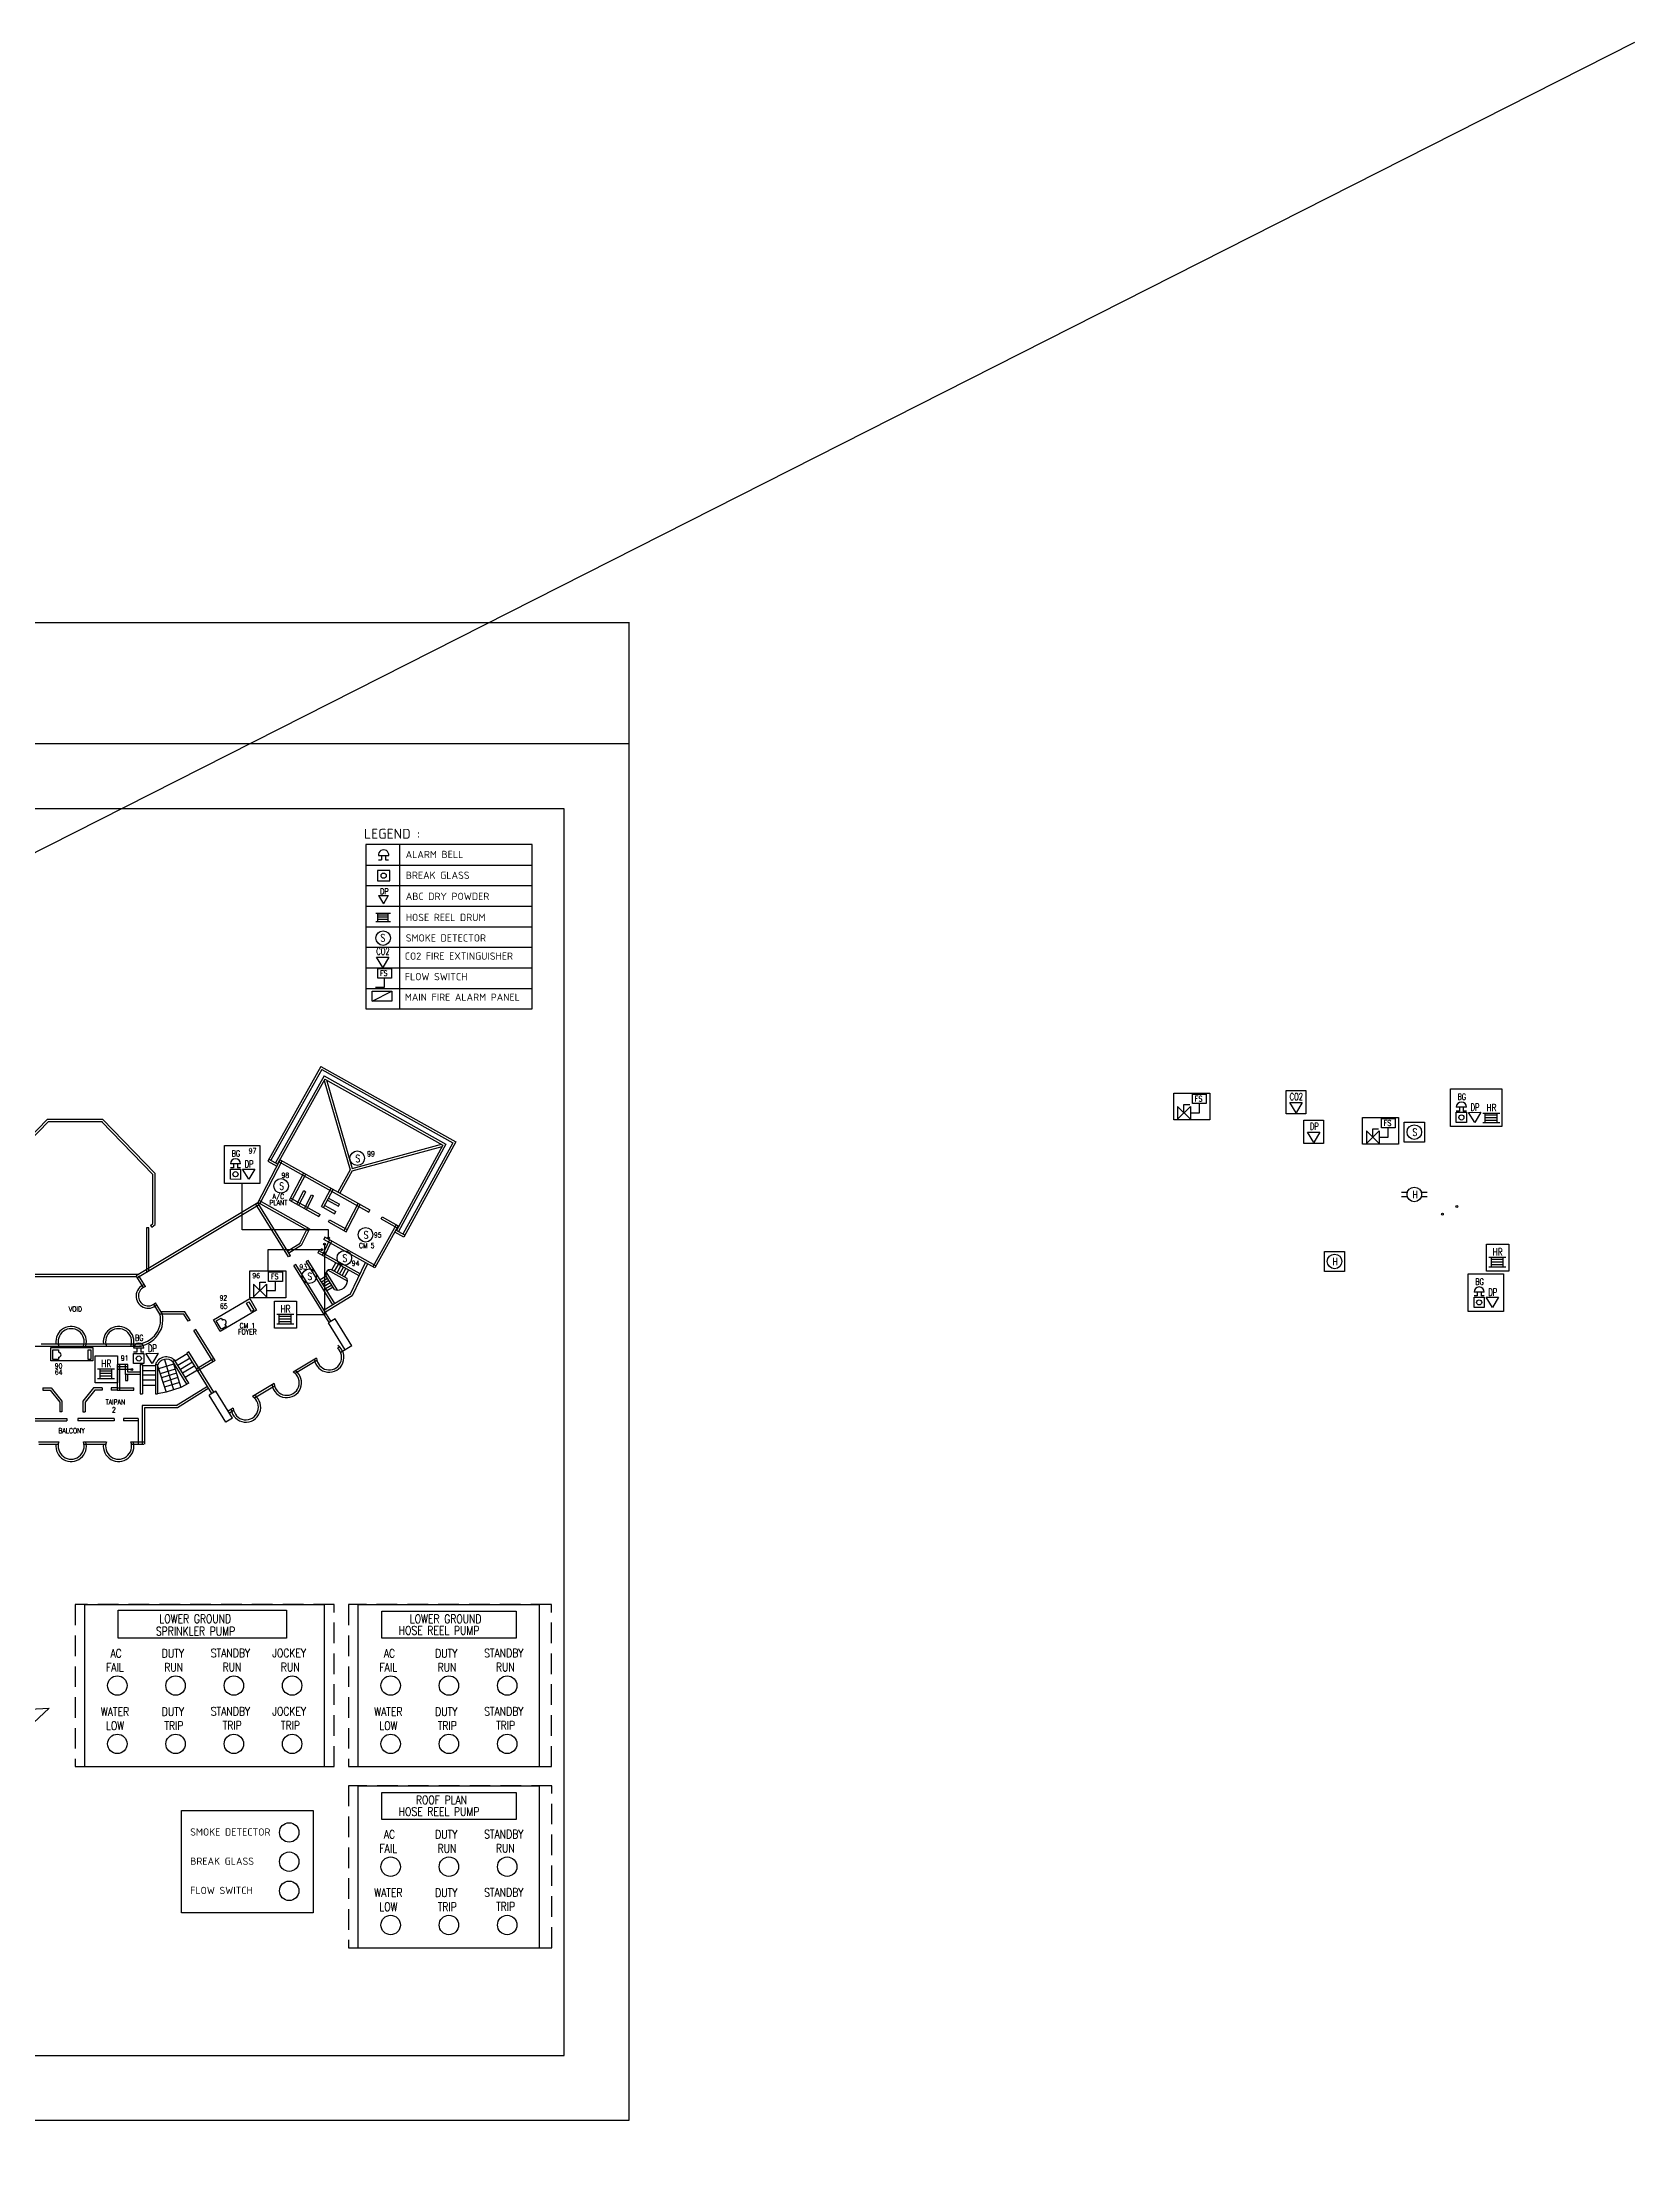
# Model space of a CAD drawing. Extents: x -2888 to 8486, y -2377 to 1555.
# Drawn here: x 7319 to 7811, y 361 to 1011 of the extents above; entities that cross this region are included whole.
import ezdxf
from ezdxf.enums import TextEntityAlignment as Align

# ---------------------------------------------------------------- set-up
doc = ezdxf.new("R2010")
doc.units = 0
doc.linetypes.add('HIDDEN', pattern=[9.525, 6.35, -3.175])
doc.layers.get('0').update_dxf_attribs({"linetype": 'CONTINUOUS'})
doc.layers.get('DEFPOINTS').update_dxf_attribs({"linetype": 'CONTINUOUS'})
for name, color, linetype in [('EXIST_ROAD', 6, 'CONTINUOUS'), ('FAPOINT', 1, 'CONTINUOUS'), ('FF_GRID_LINE', 8, 'CONTINUOUS'), ('FIRE', 160, 'CONTINUOUS'), ('MIMIC_SIZE', 7, 'CONTINUOUS'), ('MIMIC_TYPE', 7, 'CONTINUOUS'), ('NAMA_TEMPAT', 6, 'CONTINUOUS'), ('TEXT', 8, 'CONTINUOUS'), ('Z-VIEWPORTS', 7, 'CONTINUOUS')]:
    doc.layers.add(name, color=color, linetype=linetype)
doc.styles.add('BADAI', font='romans.shx', dxfattribs={"width": 0.65})
doc.styles.add('ISOC', font='isocpeur.ttf')
doc.styles.add('PLOT02__REVB$0$NARROW', font='SIMPLEX', dxfattribs={"width": 0.75})
doc.styles.add('ROMANS', font='ROMANS.SHX', dxfattribs={"width": 0.8})
doc.styles.get("Standard").update_dxf_attribs({"font": 'arial.ttf'})
doc.styles.add('TEXT', font='romans.shx', dxfattribs={"width": 0.8})
doc.dimstyles.get("Standard").update_dxf_attribs({"dimtxt": 0.18, "dimasz": 0.18, "dimexe": 0.18, "dimexo": 0.0625, "dimgap": 0.09, "dimtad": 0, "dimtih": 1, "dimtoh": 1, "dimzin": 0, "dimcen": 0.09, "dimazin": 3, "dimtfac": 1, "dimtofl": 0, "dimtmove": 0, "dimatfit": 3})

# ---------------------------------------------------------------- blocks, each defined once
blk = doc.blocks.new('D-433-1_MIMIC_SIZE_900_X_1')
at = {"layer": 'MIMIC_SIZE'}
for points in [[(3.62, 53.07), (868.62, 53.07), (868.62, 478.07), (3.62, 478.07)], [(23.62, 73.07), (848.62, 73.07), (848.62, 458.07), (23.62, 458.07)]]:
    blk.add_lwpolyline(points, close=True, dxfattribs=at)
at = {"layer": 'MIMIC_TYPE'}
blk.add_text('BACKLIT', height=20, dxfattribs=at).set_placement((43.91, 525.11))
blk = doc.blocks.new('*D40')
at = {"layer": 'DEFPOINTS', "color": 0}
for p in [(7500.35, 831.82), (6635.35, 794.38), (7500.35, 794.38)]:
    blk.add_point(p, dxfattribs=at)
at = {"layer": 'MIMIC_SIZE', "color": 0}
for p, q in [((6635.35, 794.44), (6635.35, 832)), ((6635.53, 831.82), (7010.73, 831.82)), ((7500.17, 831.82), (7124.98, 831.82)), ((7500.35, 794.44), (7500.35, 832))]:
    blk.add_line(p, q, dxfattribs=at)
for points in [[(6635.53, 831.85), (6635.53, 831.79), (6635.35, 831.82)], [(7500.17, 831.85), (7500.17, 831.79), (7500.35, 831.82)]]:
    blk.add_solid(points, dxfattribs=at)
blk.add_text('865.0000', height=20, dxfattribs=at).set_placement((7009.69, 821.99))
blk = doc.blocks.new('*U49')
at = {"color": 1}
blk.add_circle((0, 0), 3, dxfattribs=at)
blk = doc.blocks.new('*U51')
at = {"layer": 'MIMIC_SIZE', "color": 0, "linetype": 'BYBLOCK'}
for p in [(0, 18), (18, 18), (36, 18), (54, 18), (0, 0), (18, 0), (36, 0), (54, 0)]:
    blk.add_blockref('*U49', p, dxfattribs=at)
blk = doc.blocks.new('*X158')
at = {"style": 'ROMANS', "width": 0.8}
for s, p in [('DUTY', (7356.01, 512.26)), ('RUN', (7356.76, 507.92))]:
    blk.add_text(s, height=2.608, dxfattribs=at).set_placement(p)
blk = doc.blocks.new('*X159')
at = {"style": 'ROMANS', "width": 0.8}
for s, p in [('STANDBY', (7371.15, 512.35)), ('RUN', (7374.78, 508))]:
    blk.add_text(s, height=2.608, dxfattribs=at).set_placement(p)
blk = doc.blocks.new('*X160')
at = {"style": 'ROMANS', "width": 0.8}
for s, p in [('JOCKEY', (7390.15, 512.35)), ('RUN', (7392.78, 508))]:
    blk.add_text(s, height=2.608, dxfattribs=at).set_placement(p)
blk = doc.blocks.new('*X161')
at = {"style": 'ROMANS', "width": 0.8}
for s, p in [('AC', (7340.15, 512.26)), ('FAIL', (7338.81, 507.92))]:
    blk.add_text(s, height=2.608, dxfattribs=at).set_placement(p)
blk = doc.blocks.new('*X162')
at = {"style": 'ROMANS', "width": 0.8}
for s, p in [('WATER', (7337.17, 494.26)), ('LOW', (7338.76, 489.92))]:
    blk.add_text(s, height=2.608, dxfattribs=at).set_placement(p)
blk = doc.blocks.new('*X163')
at = {"style": 'ROMANS', "width": 0.8}
for s, p in [('DUTY', (7356.01, 494.26)), ('TRIP', (7356.81, 489.92))]:
    blk.add_text(s, height=2.608, dxfattribs=at).set_placement(p)
blk = doc.blocks.new('*X164')
at = {"style": 'ROMANS', "width": 0.8}
for s, p in [('STANDBY', (7371.15, 494.35)), ('TRIP', (7374.83, 490))]:
    blk.add_text(s, height=2.608, dxfattribs=at).set_placement(p)
blk = doc.blocks.new('*X165')
at = {"style": 'ROMANS', "width": 0.8}
for s, p in [('JOCKEY', (7390.15, 494.35)), ('TRIP', (7392.83, 490))]:
    blk.add_text(s, height=2.608, dxfattribs=at).set_placement(p)
blk = doc.blocks.new('*X166')
at = {"style": 'ROMANS', "width": 0.8}
for s, p in [('DUTY', (7440.45, 456.34)), ('RUN', (7441.2, 451.99))]:
    blk.add_text(s, height=2.608, dxfattribs=at).set_placement(p)
blk = doc.blocks.new('*X167')
at = {"style": 'ROMANS', "width": 0.8}
for s, p in [('STANDBY', (7455.59, 456.43)), ('RUN', (7459.22, 452.08))]:
    blk.add_text(s, height=2.608, dxfattribs=at).set_placement(p)
blk = doc.blocks.new('*X168')
at = {"style": 'ROMANS', "width": 0.8}
for s, p in [('AC', (7424.59, 456.34)), ('FAIL', (7423.25, 451.99))]:
    blk.add_text(s, height=2.608, dxfattribs=at).set_placement(p)
blk = doc.blocks.new('*X169')
at = {"style": 'ROMANS', "width": 0.8}
for s, p in [('WATER', (7421.61, 438.34)), ('LOW', (7423.2, 433.99))]:
    blk.add_text(s, height=2.608, dxfattribs=at).set_placement(p)
blk = doc.blocks.new('*X170')
at = {"style": 'ROMANS', "width": 0.8}
for s, p in [('DUTY', (7440.45, 438.34)), ('TRIP', (7441.25, 433.99))]:
    blk.add_text(s, height=2.608, dxfattribs=at).set_placement(p)
blk = doc.blocks.new('*X171')
at = {"style": 'ROMANS', "width": 0.8}
for s, p in [('STANDBY', (7455.59, 438.43)), ('TRIP', (7459.27, 434.08))]:
    blk.add_text(s, height=2.608, dxfattribs=at).set_placement(p)
blk = doc.blocks.new('*U52')
at = {"color": 1}
blk.add_circle((0, 0), 3, dxfattribs=at)
blk = doc.blocks.new('*U53')
at = {"layer": 'MIMIC_SIZE', "color": 0, "linetype": 'BYBLOCK'}
for p in [(0, 18), (18, 18), (36, 18), (0, 0), (18, 0), (36, 0)]:
    blk.add_blockref('*U52', p, dxfattribs=at)
blk = doc.blocks.new('*X172')
at = {"style": 'ROMANS', "width": 0.8}
for s, p in [('DUTY', (7440.45, 512.26)), ('RUN', (7441.2, 507.92))]:
    blk.add_text(s, height=2.608, dxfattribs=at).set_placement(p)
blk = doc.blocks.new('*X173')
at = {"style": 'ROMANS', "width": 0.8}
for s, p in [('STANDBY', (7455.59, 512.35)), ('RUN', (7459.22, 508))]:
    blk.add_text(s, height=2.608, dxfattribs=at).set_placement(p)
blk = doc.blocks.new('*X174')
at = {"style": 'ROMANS', "width": 0.8}
for s, p in [('AC', (7424.59, 512.26)), ('FAIL', (7423.25, 507.92))]:
    blk.add_text(s, height=2.608, dxfattribs=at).set_placement(p)
blk = doc.blocks.new('*X175')
at = {"style": 'ROMANS', "width": 0.8}
for s, p in [('WATER', (7421.61, 494.26)), ('LOW', (7423.2, 489.92))]:
    blk.add_text(s, height=2.608, dxfattribs=at).set_placement(p)
blk = doc.blocks.new('*X176')
at = {"style": 'ROMANS', "width": 0.8}
for s, p in [('DUTY', (7440.45, 494.26)), ('TRIP', (7441.25, 489.92))]:
    blk.add_text(s, height=2.608, dxfattribs=at).set_placement(p)
blk = doc.blocks.new('*X177')
at = {"style": 'ROMANS', "width": 0.8}
for s, p in [('STANDBY', (7455.59, 494.35)), ('TRIP', (7459.27, 490))]:
    blk.add_text(s, height=2.608, dxfattribs=at).set_placement(p)
blk = doc.blocks.new('*U54')
at = {"color": 1}
blk.add_circle((0, 0), 3, dxfattribs=at)
blk = doc.blocks.new('*U56')
at = {"layer": 'MIMIC_SIZE', "color": 0, "linetype": 'BYBLOCK'}
for p in [(0, 18), (18, 18), (36, 18), (0, 0), (18, 0), (36, 0)]:
    blk.add_blockref('*U54', p, dxfattribs=at)

msp = doc.modelspace()

# ---------------------------------------------------------------- linework, layer by layer
at = {"color": 7, "linetype": 'BYBLOCK'}
for p, q in [((7470.468, 763.319, 0.497), (7419.034, 763.319, 0.497)), ((7419.034, 763.319, 0.497), (7419.039, 712.557, -0.526)), ((7470.468, 712.557, 0.468), (7470.468, 763.319, 0.484))]:
    msp.add_line(p, q, dxfattribs=at)
at = {"linetype": 'BYBLOCK'}
for p, q in [((7429.399, 763.319, 0.369), (7429.408, 712.557, -0.223)), ((7419.034, 756.974, 0.369), (7470.468, 756.974, 0.468)), ((7419.034, 750.629, 0.241), (7470.468, 750.629, 0.437)), ((7419.034, 744.283, 0.113), (7470.468, 744.283, 0.407)), ((7419.034, 737.938, -0.015), (7470.468, 737.938, 0.382)), ((7419.034, 731.593, -0.143), (7470.468, 731.593, 0.346)), ((7419.034, 725.247, -0.27), (7470.468, 725.247, 0.314)), ((7419.034, 718.902, -0.398), (7470.468, 718.902, 0.287)), ((7419.034, 712.557, -0.399), (7470.468, 712.557, 0.287))]:
    msp.add_line(p, q, dxfattribs=at)
at = {"color": 1}
for p, q in [((7422.357, 728.574, 0.713), (7426.174, 728.584, 0.713)), ((7424.262, 725.398, 0.713), (7422.357, 728.574, 0.713)), ((7426.174, 728.584, 0.713), (7424.262, 725.398, 0.713)), ((7424.827, 719.255, 0.928), (7424.827, 722.071, 0.928)), ((7422.037, 719.255, 0.928), (7424.827, 719.255, 0.928)), ((7669.762, 678.533, -0.293), (7673.749, 682.454, -0.293)), ((7673.749, 678.533, -0.293), (7669.762, 682.433, -0.293)), ((7669.762, 682.433, -0.293), (7669.762, 678.533, -0.293)), ((7671.75, 683.05, -0.293), (7673.548, 683.05, -0.293)), ((7671.75, 680.488, -0.293), (7671.75, 683.05, -0.293)), ((7673.749, 682.454, -0.293), (7673.749, 678.533, -0.293)), ((7676.538, 680.497, -0.293), (7676.538, 683.314, -0.293)), ((7704.495, 683.682), (7708.313, 683.693)), ((7706.4, 680.506), (7704.495, 683.682)), ((7708.313, 683.693), (7706.4, 680.506)), ((7759.06, 682.218, 0.293), (7755.879, 682.222, 0.293)), ((7756.873, 682.221, 0.293), (7756.872, 681.028, 0.293)), ((7758.066, 682.22, 0.293), (7758.065, 681.026, 0.293)), ((7673.749, 680.497, -0.293), (7676.538, 680.497, -0.293)), ((7734.891, 673.003), (7734.891, 675.82)), ((7755.874, 677.45, 0.293), (7755.877, 680.631, 0.293)), ((7756.872, 681.028, 0.293), (7755.877, 681.029, 0.293)), ((7755.877, 680.631, 0.293), (7759.059, 680.628, 0.293)), ((7759.059, 681.025, 0.293), (7758.065, 681.026, 0.293)), ((7759.059, 680.628, 0.293), (7759.055, 677.446, 0.293)), ((7759.671, 680.626, 0.293), (7763.489, 680.636, 0.293)), ((7761.577, 677.45, 0.293), (7759.671, 680.626, 0.293)), ((7763.489, 680.636, 0.293), (7761.577, 677.45, 0.293)), ((7709.955, 674.512), (7713.773, 674.522)), ((7711.861, 671.336), (7709.955, 674.512)), ((7713.773, 674.522), (7711.861, 671.336)), ((7728.115, 671.04), (7732.101, 674.96)), ((7732.101, 671.04), (7728.115, 674.94)), ((7728.115, 674.94), (7728.115, 671.04)), ((7730.103, 675.557), (7731.901, 675.557)), ((7730.103, 672.995), (7730.103, 675.557)), ((7732.101, 674.96), (7732.101, 671.04)), ((7732.101, 673.003), (7734.891, 673.003)), ((7377.189, 659.938), (7377.192, 663.12)), ((7378.187, 663.517), (7377.192, 663.518)), ((7377.192, 663.12), (7380.373, 663.117)), ((7380.375, 664.707), (7377.194, 664.711)), ((7378.188, 664.71), (7378.187, 663.517)), ((7379.381, 664.708), (7379.38, 663.515)), ((7380.374, 663.514), (7379.38, 663.515)), ((7380.373, 663.117), (7380.37, 659.935)), ((7380.986, 663.115), (7384.804, 663.125)), ((7382.891, 659.938), (7380.986, 663.115)), ((7384.804, 663.125), (7382.891, 659.938)), ((7384.359, 623.656), (7388.346, 627.576)), ((7388.346, 623.656), (7384.359, 627.556)), ((7384.359, 627.556), (7384.359, 623.656)), ((7386.347, 628.172), (7388.146, 628.172)), ((7386.347, 625.611), (7386.347, 628.172)), ((7388.346, 627.576), (7388.346, 623.656)), ((7388.346, 625.619), (7391.136, 625.619)), ((7391.136, 625.619), (7391.136, 628.436)), ((7762.361, 623.917), (7761.366, 623.919)), ((7764.549, 625.108), (7761.368, 625.112)), ((7762.362, 625.111), (7762.361, 623.917)), ((7763.555, 625.109), (7763.554, 623.916)), ((7764.548, 623.915), (7763.554, 623.916)), ((7761.363, 620.339), (7761.366, 623.521)), ((7761.366, 623.521), (7764.548, 623.517)), ((7764.548, 623.517), (7764.544, 620.336)), ((7765.16, 623.516), (7768.978, 623.526)), ((7767.065, 620.339), (7765.16, 623.516)), ((7768.978, 623.526), (7767.065, 620.339)), ((7347.319, 603.024), (7347.322, 606.206)), ((7348.317, 606.603), (7347.322, 606.604)), ((7347.322, 606.206), (7350.504, 606.203)), ((7350.505, 607.793), (7347.324, 607.797)), ((7348.318, 607.796), (7348.317, 606.603)), ((7349.511, 607.794), (7349.51, 606.601)), ((7350.504, 606.6), (7349.51, 606.601)), ((7350.504, 606.203), (7350.5, 603.021)), ((7351.116, 606.201), (7354.934, 606.211)), ((7353.022, 603.024), (7351.116, 606.201)), ((7354.934, 606.211), (7353.022, 603.024))]:
    msp.add_line(p, q, dxfattribs=at)
at = {"color": 1, "linetype": 'BYBLOCK'}
msp.add_line((7420.991, 714.974, 2.258), (7427.117, 718.023, 2.258), dxfattribs=at)
msp.add_line((7420.991, 714.974, 2.258), (7427.117, 718.023, 2.258), dxfattribs=at)
for p, q in [((7332.273, 528.602), (7406.273, 528.602)), ((7416.712, 528.602), (7472.712, 528.602)), ((7332.273, 478.602), (7406.273, 478.602)), ((7416.712, 478.602), (7472.712, 478.602)), ((7416.712, 472.679), (7472.712, 472.679)), ((7416.712, 422.679), (7472.712, 422.679))]:
    msp.add_line(p, q)
at = {"color": 1}
for points in [[(7422.699, 722.071), (7422.699, 725.018), (7426.954, 725.018), (7426.954, 722.071)], [(7668.603, 686.546), (7679.718, 686.546), (7679.718, 678.262), (7668.603, 678.262)], [(7674.411, 683.314), (7674.411, 686.26), (7678.666, 686.26), (7678.666, 683.314)], [(7754.119, 687.851), (7769.94, 687.851), (7769.94, 676.21), (7754.119, 676.21)], [(7726.955, 679.052), (7738.07, 679.052), (7738.07, 670.768), (7726.955, 670.768)], [(7732.764, 675.82), (7732.764, 678.766), (7737.019, 678.766), (7737.019, 675.82)], [(7739.784, 677.608), (7746.048, 677.608), (7746.048, 671.406), (7739.784, 671.406)], [(7375.434, 670.339), (7386.261, 670.339), (7386.261, 658.699), (7375.434, 658.699)], [(7715.135, 637.682), (7721.399, 637.682), (7721.399, 631.48), (7715.135, 631.48)], [(7765.256, 639.876), (7772.114, 639.876), (7772.114, 631.592), (7765.256, 631.592)], [(7383.2, 631.668), (7394.315, 631.668), (7394.315, 623.384), (7383.2, 623.384)], [(7389.008, 628.436), (7389.008, 631.382), (7393.263, 631.382), (7393.263, 628.436)], [(7759.608, 630.74), (7770.435, 630.74), (7770.435, 619.1), (7759.608, 619.1)], [(7390.818, 622.273), (7397.676, 622.273), (7397.676, 613.989), (7390.818, 613.989)], [(7335.458, 605.421), (7342.316, 605.421), (7342.316, 597.137), (7335.458, 597.137)]]:
    msp.add_lwpolyline(points, close=True, dxfattribs=at)
at = {"color": 0}
for points in [[(7342.548, 526.855), (7394.547, 526.855), (7394.547, 518.261), (7342.548, 518.261)], [(7424.025, 526.55), (7465.476, 526.55), (7465.476, 518.204), (7424.025, 518.204)], [(7424.025, 470.627), (7465.476, 470.627), (7465.476, 462.28), (7424.025, 462.28)]]:
    msp.add_lwpolyline(points, close=True, dxfattribs=at)
at = {"color": 1}
for centre, radius in [((7424.393, 734.426, -0.143), 2.243), ((7757.466, 679.039, 0.293), 0.795), ((7378.781, 661.528), 0.795), ((7762.955, 621.928), 0.795), ((7348.911, 604.613), 0.795)]:
    msp.add_circle(centre, radius, dxfattribs=at)
at = {"color": 1, "linetype": 'BYBLOCK'}
for centre, radius in [((7742.927, 674.508), 2.25), ((7416.371, 666.445), 2.25), ((7392.874, 657.903), 2.25), ((7742.927, 655.29), 2.25), ((7756.019, 651.534, 0.586), 0.299), ((7418.949, 642.814), 2.25), ((7751.588, 649.214, 0.586), 0.299), ((7405.449, 638.217), 0.299), ((7406.254, 639.936), 0.299), ((7407.494, 641.822), 0.299), ((7412.4, 635.651), 2.25), ((7718.278, 634.582), 2.25), ((7401.566, 630.025), 2.25), ((7346.719, 601.204), 0.299), ((7395.368, 458.268), 3), ((7395.368, 449.251), 3), ((7395.368, 440.234), 3)]:
    msp.add_circle(centre, radius, dxfattribs=at)
at = {"color": 1}
for centre in [(7757.47, 682.22, 0.293), (7378.784, 664.709), (7762.958, 625.11), (7348.915, 607.795)]:
    msp.add_arc(centre, 1.591, 359.939669, 179.939669, dxfattribs=at)
at = {"layer": 'FAPOINT', "color": 1, "linetype": 'BYBLOCK'}
for p, q in [((7422.906, 759.892, 0.497), (7426.144, 759.892, 0.497)), ((7422.949, 758.61, 0.497), (7423.919, 758.61, 0.497)), ((7423.919, 759.892, 0.497), (7423.919, 758.61, 0.497)), ((7425.075, 759.892, 0.497), (7425.075, 758.61, 0.497)), ((7425.075, 758.61, 0.497), (7426.045, 758.61, 0.497)), ((7422.088, 742.161, 2974.089), (7426.661, 742.161, 2974.089)), ((7422.769, 739.578, 2974.089), (7422.769, 742.161, 2974.089)), ((7422.769, 741.631, 2974.089), (7425.921, 741.631, 2974.089)), ((7422.769, 740.965, 2974.089), (7425.921, 740.965, 2974.089)), ((7425.921, 739.578, 2974.089), (7425.921, 742.161, 2974.089)), ((7422.088, 739.578, 2974.089), (7426.661, 739.578, 2974.089)), ((7422.769, 740.244, 2974.089), (7425.921, 740.244, 2974.089)), ((7764.059, 680.415, 0.293), (7769.317, 680.415, 0.293)), ((7764.059, 677.445, 0.293), (7769.317, 677.445, 0.293)), ((7764.842, 677.445, 0.293), (7764.842, 680.415, 0.293)), ((7764.842, 679.806, 0.293), (7768.467, 679.806, 0.293)), ((7764.842, 679.04, 0.293), (7768.467, 679.04, 0.293)), ((7764.842, 678.211, 0.293), (7768.467, 678.211, 0.293)), ((7768.467, 677.445, 0.293), (7768.467, 680.415, 0.293)), ((7765.972, 635.869), (7771.23, 635.869)), ((7765.972, 632.899), (7771.23, 632.899)), ((7766.754, 632.899), (7766.754, 635.869)), ((7766.754, 635.26), (7770.38, 635.26)), ((7766.754, 634.494), (7770.38, 634.494)), ((7766.754, 633.665), (7770.38, 633.665)), ((7770.38, 632.899), (7770.38, 635.869)), ((7391.534, 618.266), (7396.792, 618.266)), ((7392.316, 615.296), (7392.316, 618.266)), ((7392.316, 617.657), (7395.942, 617.657)), ((7395.942, 615.296), (7395.942, 618.266)), ((7391.534, 615.296), (7396.792, 615.296)), ((7392.316, 616.891), (7395.942, 616.891)), ((7392.316, 616.062), (7395.942, 616.062)), ((7336.174, 601.414), (7341.432, 601.414)), ((7336.174, 598.443), (7341.432, 598.443)), ((7336.956, 598.443), (7336.956, 601.414)), ((7336.956, 600.804), (7340.581, 600.804)), ((7336.956, 600.038), (7340.581, 600.038)), ((7336.956, 599.21), (7340.581, 599.21)), ((7340.581, 598.443), (7340.581, 601.414))]:
    msp.add_line(p, q, dxfattribs=at)
msp.add_lwpolyline([(7422.635, 755.325), (7422.635, 752.088), (7426.46, 752.088), (7426.46, 755.325)], close=True, dxfattribs=at)
msp.add_circle((7424.547, 753.706, 0.497), 0.801, dxfattribs=at)
msp.add_arc((7424.525, 760.056, 0.497), 1.619, 354.171895, 185.828105, dxfattribs=at)
at = {"layer": 'FF_GRID_LINE', "color": 1}
for p, q in [((7759.055, 677.446, 0.293), (7755.874, 677.45, 0.293)), ((7380.37, 659.935), (7377.189, 659.938)), ((7764.544, 620.336), (7761.363, 620.339)), ((7350.5, 603.021), (7347.319, 603.024))]:
    msp.add_line(p, q, dxfattribs=at)
at = {"layer": 'MIMIC_SIZE', "color": 1}
for p, q in [((6527.762, 361.459), (7811.076, 1011.117)), ((7380.847, 644.391), (7380.847, 658.699)), ((7738.934, 654.613), (7740.781, 654.613)), ((7738.936, 655.973), (7740.783, 655.973)), ((7745.07, 654.607), (7746.917, 654.607)), ((7745.073, 655.967), (7746.919, 655.967)), ((7407.494, 644.391), (7380.847, 644.391)), ((7407.494, 641.822), (7407.494, 644.391)), ((7405.449, 638.217), (7388.757, 638.217)), ((7388.757, 638.217), (7388.757, 631.668)), ((7406.254, 639.936), (7406.254, 618.131)), ((7406.254, 618.131), (7397.676, 618.131)), ((7374.359, 617.098), (7374.719, 616.487)), ((7375.519, 615.129), (7375.878, 614.518)), ((7324.102, 607.277), (7324.102, 606.567)), ((7324.102, 604.991), (7324.102, 604.282)), ((7347.018, 601.204), (7342.239, 601.204))]:
    msp.add_line(p, q, dxfattribs=at)
at = {"layer": 'MIMIC_SIZE', "color": 0}
for p, q in [((7405.133, 694.825), (7388.741, 665.563)), ((7405.405, 693.862), (7389.705, 665.835)), ((7406.152, 691.875), (7391.121, 665.042)), ((7406.424, 690.912), (7391.738, 664.696)), ((7405.133, 694.825), (7446.825, 671.47)), ((7405.405, 693.862), (7445.869, 671.195)), ((7406.152, 691.875), (7443.799, 670.787)), ((7406.181, 690.48), (7414.246, 662.893)), ((7406.424, 690.912), (7442.843, 670.511)), ((7406.865, 690.665), (7414.87, 663.283)), ((7304.428, 661.766), (7320.726, 678.54)), ((7305.136, 661.479), (7321.025, 677.832)), ((7320.726, 678.54), (7337.656, 678.54)), ((7321.025, 677.832), (7337.656, 677.832)), ((7353.246, 661.479), (7337.357, 677.832)), ((7353.954, 661.766), (7337.656, 678.54)), ((7424.633, 680.712), (7424.633, 680.712)), ((7414.864, 662.547), (7442.608, 670.081)), ((7414.87, 663.283), (7442.402, 670.758)), ((7442.843, 670.511), (7428.466, 644.124)), ((7443.799, 670.787), (7429.088, 643.786)), ((7445.869, 671.195), (7430.513, 643.009)), ((7446.825, 671.47), (7430.796, 642.049)), ((7385.681, 652.665), (7392.602, 665.974)), ((7386.309, 652.339), (7393.23, 665.648)), ((7388.741, 665.563), (7391.566, 663.981)), ((7389.087, 666.181), (7391.892, 664.609)), ((7392.256, 665.357), (7419.944, 649.847)), ((7392.602, 665.974), (7420.271, 650.475)), ((7414.246, 662.893), (7410.39, 656.01)), ((7353.246, 646.35), (7353.246, 661.479)), ((7353.954, 646.025), (7353.954, 661.766)), ((7395.508, 653.531), (7399.864, 661.906)), ((7396.125, 653.184), (7400.481, 661.56)), ((7397.755, 652.272), (7399.934, 656.462)), ((7399.934, 656.462), (7400.552, 656.116)), ((7405.385, 651.58), (7408.298, 657.182)), ((7406.003, 651.234), (7408.916, 656.836)), ((7414.864, 662.547), (7411.008, 655.664)), ((7385.681, 652.665), (7348.089, 630.127)), ((7386.045, 652.058), (7348.461, 629.525)), ((7395.176, 635.957), (7385.074, 652.301)), ((7395.783, 636.321), (7385.681, 652.665)), ((7401.317, 644.027), (7385.729, 652.759)), ((7401.625, 644.666), (7386.075, 653.376)), ((7395.508, 653.531), (7404.56, 648.46)), ((7395.834, 654.159), (7404.887, 649.088)), ((7398.373, 651.926), (7400.552, 656.116)), ((7400.081, 650.969), (7402.26, 655.159)), ((7400.698, 650.623), (7402.877, 654.813)), ((7402.26, 655.159), (7402.877, 654.813)), ((7405.385, 651.58), (7406.003, 651.234)), ((7406.003, 651.234), (7409.408, 649.327)), ((7406.329, 651.862), (7409.735, 649.955)), ((7407.186, 653.509), (7410.591, 651.601)), ((7407.512, 654.137), (7410.918, 652.229)), ((7409.408, 649.327), (7409.735, 649.955)), ((7410.591, 651.601), (7410.918, 652.229)), ((7412.314, 644.116), (7416.67, 652.492)), ((7412.932, 643.77), (7417.288, 652.146)), ((7419.944, 649.847), (7420.271, 650.475)), ((7352.011, 644.936), (7351.303, 644.936)), ((7351.303, 644.936), (7351.303, 631.095)), ((7352.011, 631.52), (7352.011, 644.936)), ((7352.504, 645.71), (7353.246, 646.35)), ((7352.504, 645.71), (7352.966, 645.174)), ((7352.966, 645.174), (7353.954, 646.025)), ((7401.006, 645.012), (7398.479, 639.779)), ((7401.625, 644.666), (7399.116, 639.471)), ((7404.56, 648.46), (7404.887, 649.088)), ((7407.493, 646.817), (7407.82, 647.445)), ((7407.493, 646.817), (7412.932, 643.77)), ((7407.82, 647.445), (7413.259, 644.398)), ((7428.433, 645.903), (7421.157, 632.913)), ((7429.051, 645.557), (7421.774, 632.567)), ((7423.784, 647.695), (7424.111, 648.324)), ((7423.784, 647.695), (7428.705, 644.939)), ((7424.111, 648.324), (7429.051, 645.557)), ((7430.796, 642.049), (7427.953, 643.598)), ((7431.134, 642.671), (7428.311, 644.209)), ((7398.744, 640.073), (7394.924, 637.711)), ((7399.116, 639.471), (7395.296, 637.109)), ((7404.483, 637.887), (7404.175, 637.249)), ((7416.934, 630.101), (7404.175, 637.249)), ((7417.242, 630.74), (7404.483, 637.887)), ((7407.799, 641.207), (7405.505, 636.454)), ((7406.331, 642.029), (7406.023, 641.391)), ((7421.774, 632.567), (7406.023, 641.391)), ((7408.418, 640.86), (7406.142, 636.147)), ((7422.12, 633.185), (7406.331, 642.029)), ((7348.847, 630.582), (7307.936, 630.582)), ((7395.783, 636.321), (7395.176, 635.957)), ((7397.429, 633.658), (7396.822, 633.294)), ((7407.666, 615.75), (7396.822, 633.294)), ((7408.268, 616.122), (7397.429, 633.658)), ((7401.208, 634.897), (7400.601, 634.533)), ((7408.859, 621.173), (7400.601, 634.533)), ((7409.461, 621.545), (7401.208, 634.897)), ((7410.302, 625.742), (7406.835, 631.352)), ((7413.346, 628.483), (7407.318, 631.86)), ((7408.57, 631.97), (7409.771, 634.114)), ((7413.293, 629.324), (7408.57, 631.97)), ((7409.353, 631.531), (7410.554, 633.675)), ((7410.137, 631.092), (7411.338, 633.236)), ((7410.921, 630.653), (7412.122, 632.797)), ((7411.704, 630.214), (7412.905, 632.358)), ((7412.488, 629.775), (7413.689, 631.919)), ((7418.883, 634.138), (7414.134, 624.304)), ((7419.52, 633.83), (7414.772, 623.996)), ((7348.246, 629.874), (7308.537, 629.874)), ((7350.315, 626.526), (7348.089, 630.127)), ((7350.974, 626.805), (7348.905, 630.153)), ((7406.828, 630.017), (7404.944, 628.853)), ((7407.239, 629.351), (7405.356, 628.187)), ((7407.651, 628.686), (7405.767, 627.522)), ((7414.4, 624.598), (7406.172, 619.513)), ((7408.062, 628.02), (7406.179, 626.856)), ((7414.772, 623.996), (7406.544, 618.911)), ((7408.505, 627.303), (7406.622, 626.139)), ((7409.36, 625.92), (7406.828, 630.017)), ((7408.917, 626.637), (7407.033, 625.473)), ((7355.368, 618.35), (7353.505, 621.365)), ((7356.2, 618.35), (7354.05, 621.83)), ((7362.781, 618.35), (7355.368, 618.35)), ((7363.175, 619.058), (7355.763, 619.058)), ((7364.163, 616.114), (7362.781, 618.35)), ((7364.771, 616.478), (7363.175, 619.058)), ((7364.771, 616.478), (7364.163, 616.114)), ((7366.559, 613.584), (7365.952, 613.22)), ((7371.879, 603.631), (7365.952, 613.22)), ((7372.486, 603.995), (7366.559, 613.584)), ((7412.644, 607.31), (7407.48, 615.664)), ((7409.521, 616.896), (7407.493, 615.643)), ((7414.685, 608.542), (7409.521, 616.896)), ((7307.963, 608.434), (7349.724, 608.434)), ((7318.789, 609.142), (7349.724, 609.142)), ((7356.809, 604.331), (7359.627, 594.947)), ((7363.898, 606.103), (7360.122, 603.839)), ((7364.73, 604.758), (7360.954, 602.494)), ((7364.397, 606.642), (7363.79, 606.278)), ((7371.481, 593.835), (7363.79, 606.278)), ((7372.088, 594.199), (7364.397, 606.642)), ((7372.114, 604.597), (7366.799, 601.411)), ((7403.825, 604.713), (7396.647, 600.41)), ((7410.965, 608.169), (7410.338, 607.793)), ((7414.685, 608.542), (7411.309, 606.504)), ((7345.522, 602.708), (7342.239, 602.708)), ((7342.239, 602.708), (7342.239, 594.8)), ((7345.522, 602), (7342.239, 602)), ((7342.947, 602.708), (7342.947, 594.8)), ((7344.815, 599.638), (7344.815, 602.708)), ((7349.371, 599.638), (7344.815, 599.638)), ((7344.815, 599.638), (7344.815, 597.794)), ((7344.815, 597.794), (7345.522, 597.794)), ((7345.522, 600.346), (7345.522, 602.708)), ((7349.371, 600.346), (7345.522, 600.346)), ((7345.522, 597.794), (7345.522, 599.638)), ((7349.371, 602.708), (7349.371, 593.752)), ((7349.371, 602.708), (7350.079, 602.708)), ((7350.079, 602.708), (7350.079, 593.752)), ((7354.028, 602.366), (7350.079, 602.366)), ((7354.028, 600.8), (7350.079, 600.8)), ((7354.028, 599.453), (7350.079, 599.453)), ((7354.028, 597.966), (7350.079, 597.966)), ((7354.028, 602.708), (7354.028, 593.752)), ((7354.028, 602.708), (7354.735, 602.708)), ((7354.735, 602.708), (7354.735, 593.752)), ((7354.735, 602.378), (7357.321, 594.217)), ((7359.648, 602.89), (7355.036, 601.429)), ((7360.135, 601.352), (7355.523, 599.891)), ((7360.525, 600.121), (7355.913, 598.66)), ((7360.975, 598.7), (7356.363, 597.239)), ((7360.014, 604.014), (7359.407, 603.65)), ((7363.741, 596.638), (7359.407, 603.65)), ((7359.407, 603.65), (7361.933, 595.678)), ((7364.368, 596.971), (7360.014, 604.014)), ((7365.535, 603.455), (7361.759, 601.191)), ((7366.221, 602.345), (7362.445, 600.081)), ((7367.059, 600.99), (7363.283, 598.726)), ((7372.486, 603.995), (7367.171, 600.809)), ((7403.947, 603.962), (7397.252, 599.947)), ((7319.223, 595.508), (7321.84, 595.508)), ((7319.223, 595.508), (7319.223, 594.8)), ((7319.223, 594.8), (7321.503, 594.8)), ((7321.503, 594.8), (7324.48, 591.139)), ((7321.84, 595.508), (7325.187, 591.391)), ((7325.187, 591.391), (7325.187, 588.184)), ((7334.943, 595.508), (7331.595, 591.391)), ((7331.595, 591.391), (7331.595, 588.184)), ((7335.279, 594.8), (7332.303, 591.139)), ((7337.56, 595.508), (7334.943, 595.508)), ((7337.56, 594.8), (7335.279, 594.8)), ((7337.56, 595.508), (7337.56, 594.8)), ((7342.239, 595.508), (7340.396, 595.508)), ((7340.396, 595.508), (7340.396, 594.8)), ((7342.239, 594.8), (7340.396, 594.8)), ((7342.239, 595.508), (7347.38, 595.508)), ((7342.239, 594.8), (7347.38, 594.8)), ((7347.38, 594.8), (7347.38, 595.508)), ((7349.371, 593.752), (7350.079, 593.752)), ((7354.028, 596.291), (7350.079, 596.291)), ((7354.028, 593.752), (7354.735, 593.752)), ((7357.321, 594.217), (7354.735, 593.752)), ((7361.456, 597.184), (7356.844, 595.723)), ((7361.933, 595.678), (7357.321, 594.217)), ((7370.132, 596.016), (7360.474, 590.029)), ((7370.505, 595.415), (7360.847, 589.427)), ((7364.368, 596.971), (7361.933, 595.678)), ((7372.672, 594.554), (7370.631, 593.322)), ((7375.794, 584.968), (7370.631, 593.322)), ((7377.836, 586.2), (7372.672, 594.554)), ((7390.739, 596.868), (7384.021, 592.84)), ((7390.862, 596.116), (7384.626, 592.378)), ((7315.5, 586.062), (7326.708, 586.062)), ((7315.5, 585.354), (7326.708, 585.354)), ((7324.48, 591.139), (7324.48, 588.184)), ((7325.187, 588.184), (7324.48, 588.184)), ((7326.708, 586.062), (7326.708, 585.354)), ((7341.282, 586.062), (7330.074, 586.062)), ((7330.074, 586.062), (7330.074, 585.354)), ((7341.282, 585.354), (7330.074, 585.354)), ((7331.595, 588.184), (7332.303, 588.184)), ((7332.303, 591.139), (7332.303, 588.184)), ((7341.282, 586.062), (7341.282, 585.354)), ((7348.748, 586.062), (7344.176, 586.062)), ((7344.176, 586.062), (7344.176, 585.354)), ((7348.748, 585.354), (7344.176, 585.354)), ((7348.748, 586.062), (7348.748, 578.173)), ((7360.847, 590.135), (7349.995, 590.135)), ((7349.995, 590.135), (7349.995, 578.173)), ((7360.847, 589.427), (7350.703, 589.427)), ((7350.703, 589.427), (7350.703, 578.173)), ((7377.836, 586.2), (7375.794, 584.968)), ((7378.113, 589.298), (7376.513, 588.339)), ((7378.236, 588.547), (7376.886, 587.737)), ((7317.899, 578.88), (7324.216, 578.88)), ((7331.81, 578.88), (7338.88, 578.88)), ((7346.474, 578.88), (7350.5, 578.88)), ((7318.077, 578.173), (7324.037, 578.173)), ((7331.989, 578.173), (7338.701, 578.173)), ((7346.653, 578.173), (7350.5, 578.173)), ((7321.215, 496.676), (7241.518, 422.109)), ((7258.122, 493.381), (7321.215, 496.676))]:
    msp.add_line(p, q, dxfattribs=at)
at = {"layer": 'MIMIC_SIZE', "color": 1}
for points in [[(7703.361, 687.33), (7709.371, 687.33), (7709.371, 680.166), (7703.361, 680.166)], [(7708.822, 678.16), (7714.831, 678.16), (7714.831, 670.996), (7708.822, 670.996)], [(7371.979, 616.542), (7383.175, 623.134), (7385.267, 619.583), (7374.07, 612.99)], [(7382.229, 621.733), (7382.948, 622.156), (7384.468, 619.575), (7383.749, 619.152)], [(7321.769, 608.004), (7334.762, 608.004), (7334.762, 603.883), (7321.769, 603.883)], [(7333.236, 607.277), (7334.07, 607.277), (7334.07, 604.282), (7333.236, 604.282)]]:
    msp.add_lwpolyline(points, close=True, dxfattribs=at)
for points in [[(7375.878, 614.518), (7374.378, 613.634), (7372.858, 616.215), (7374.359, 617.098)], [(7324.102, 604.282), (7322.36, 604.282), (7322.36, 607.277), (7324.102, 607.277)]]:
    msp.add_lwpolyline(points, dxfattribs=at)
at = {"layer": 'MIMIC_SIZE', "linetype": 'HIDDEN'}
for points in [[(7329.273, 478.602), (7409.273, 478.602), (7409.273, 528.602), (7329.273, 528.602)], [(7413.712, 478.602), (7476.354, 478.602), (7476.354, 528.602), (7413.712, 528.602)], [(7413.712, 422.679), (7476.538, 422.679), (7476.538, 472.679), (7413.712, 472.679)]]:
    msp.add_lwpolyline(points, close=True, dxfattribs=at)
at = {"layer": 'MIMIC_SIZE', "color": 0}
msp.add_lwpolyline([(7362.125, 465.062), (7402.778, 465.062), (7402.778, 433.385), (7362.125, 433.385)], close=True, dxfattribs=at)
for centre, radius, start, end in [((7408.053, 630.678), 1.392, 53.303308, 208.35802), ((7351.82, 623.89), 3.743, 109.17107, 314.269352), ((7351.82, 623.89), 3.036, 106.178623, 317.261799), ((7410.378, 628.718), 2.977, 250.006782, 11.755436), ((7348.093, 616.68), 8.278, 263.932167, 11.643763), ((7348.093, 616.68), 7.57, 264.511325, 11.643763), ((7328.013, 609.796), 4.733, 343.611219, 187.919029), ((7328.013, 609.796), 4.025, 340.212087, 199.787913), ((7342.677, 609.796), 4.733, 343.611219, 187.919029), ((7342.677, 609.796), 4.025, 340.212087, 199.787913), ((7357.428, 601.495), 3.61, 44.247495, 160.377722), ((7357.428, 601.495), 2.902, 44.247495, 160.377722), ((7407.692, 604.96), 4.584, 188.129886, 53.759131), ((7407.692, 604.96), 3.876, 183.650101, 46.962577), ((7394.607, 597.115), 4.584, 188.129886, 53.759131), ((7394.607, 597.115), 3.876, 183.650101, 58.238916), ((7381.981, 589.545), 4.584, 188.129886, 53.759131), ((7381.981, 589.545), 3.876, 183.650101, 58.238916), ((7328.013, 577.545), 4.733, 172.080971, 16.388781), ((7328.013, 577.545), 4.025, 160.212087, 19.787913), ((7342.677, 577.545), 4.733, 172.080971, 16.388781), ((7342.677, 577.545), 4.025, 160.212087, 19.787913)]:
    msp.add_arc(centre, radius, start, end, dxfattribs=at)
at = {"layer": 'MIMIC_SIZE', "color": 1}
for centre, start, end in [((7375.119, 615.808), 300.490691, 120.490691), ((7324.102, 605.779), 270, 90)]:
    msp.add_arc(centre, 0.788, start, end, dxfattribs=at)
at = {"layer": 'NAMA_TEMPAT', "color": 1, "linetype": 'BYBLOCK'}
for p, q in [((7422.994, 747.554, 24608.835), (7424.494, 745.015, 24608.835)), ((7422.994, 747.554, 24608.835), (7425.993, 747.554, 24608.835)), ((7425.993, 747.554, 24608.835), (7424.494, 745.015, 24608.835))]:
    msp.add_line(p, q, dxfattribs=at)
msp.add_lwpolyline([(7420.991, 714.974), (7420.991, 718.023), (7427.117, 718.023), (7427.117, 714.974)], close=True, dxfattribs=at)
msp.add_lwpolyline([(7420.991, 714.974), (7420.991, 718.023), (7427.117, 718.023), (7427.117, 714.974)], close=True, dxfattribs=at)
at = {"layer": 'Z-VIEWPORTS'}
for p, q in [((7332.273, 478.602), (7332.273, 528.602)), ((7406.273, 478.602), (7406.273, 528.602)), ((7416.712, 478.602), (7416.712, 528.602)), ((7472.712, 478.602), (7472.712, 528.602)), ((7416.712, 422.679), (7416.712, 472.679)), ((7472.712, 422.679), (7472.712, 472.679))]:
    msp.add_line(p, q, dxfattribs=at)

# ---------------------------------------------------------------- block references
for name in ['*X161', '*X158', '*X159', '*X160', '*X174', '*X172', '*X173', '*X162', '*X163', '*X164', '*X165', '*X175', '*X176', '*X177', '*X168', '*X166', '*X167', '*X169', '*X170', '*X171']:
    msp.add_blockref(name, (0, 0))
at = {"layer": 'MIMIC_SIZE', "color": 1}
msp.add_blockref('D-433-1_MIMIC_SIZE_900_X_1', (6631.73, 316.311), dxfattribs=at)
at = {"layer": 'MIMIC_SIZE'}
for name, p in [('*U51', (7342.273, 485.602)), ('*U56', (7426.712, 485.602)), ('*U53', (7426.712, 429.679))]:
    msp.add_blockref(name, p, dxfattribs=at)

# ---------------------------------------------------------------- texts
at = {"color": 1, "linetype": 'BYBLOCK', "style": 'PLOT02__REVB$0$NARROW', "width": 0.75}
for s, height, p in [('DP', 1.7647, (7423.453, 748.009, 24608.835)), ('HR', 2.2387, (7765.209, 680.942, 0.293)), ('S', 2.255, (7742.368, 673.338)), ('S', 2.255, (7415.812, 665.275)), ('S', 2.255, (7392.315, 656.734)), ('H', 2.255, (7742.368, 654.12)), ('S', 2.255, (7418.391, 641.644)), ('S', 2.255, (7411.842, 634.482)), ('HR', 2.2387, (7767.121, 636.396)), ('S', 2.255, (7401.008, 628.855)), ('H', 2.255, (7717.72, 633.412)), ('HR', 2.2387, (7392.683, 618.793)), ('HR', 2.2387, (7337.323, 601.94))]:
    msp.add_text(s, height=height, dxfattribs=at).set_placement(p)
at = {"color": 1, "style": 'ROMANS', "width": 0.85}
for p in [(7423.406, 722.738, 0.928), (7675.117, 683.98, -0.293), (7733.47, 676.486), (7389.714, 629.102)]:
    msp.add_text('FS', height=1.6959, dxfattribs=at).set_placement(p)
at = {"color": 0, "linetype": 'BYBLOCK', "style": 'PLOT02__REVB$0$NARROW', "width": 0.75}
for s, p in [('97', (7382.875, 667.947)), ('99', (7419.451, 667.035)), ('98', (7392.993, 660.4)), ('95', (7421.543, 641.981)), ('96', (7383.996, 629.407)), ('93', (7398.509, 632.132)), ('94', (7414.708, 633.234)), ('92', (7373.872, 622.549)), ('65', (7373.985, 619.996)), ('91', (7343.356, 603.945)), ('90', (7322.959, 601.547)), ('64', (7322.959, 599.609))]:
    msp.add_text(s, height=1.5671, dxfattribs=at).set_placement(p)
for s, height, p in [('PLANT', 1.5671, (7392.041, 651.945)), ('A/C', 1.5671, (7392.041, 653.879)), ('CM 5', 1.5671, (7419.315, 638.696)), ('VOID', 1.5671, (7329.312, 619.102)), ('FOYER', 1.5671, (7382.455, 612.052)), ('CM 1', 1.5671, (7382.455, 613.986)), ('TAIPAN ', 1.5671, (7342.147, 590.398)), ('2', 1.567, (7341.235, 587.967)), ('BALCONY', 1.5671, (7328.13, 581.524))]:
    msp.add_text(s, height=height, dxfattribs=at).set_placement(p, align=Align.CENTER)
at = {"style": 'ROMANS', "width": 0.8}
for s, p in [('SPRINKLER PUMP', (7354.196, 519.104)), ('LOWER GROUND', (7355.263, 522.935)), (' HOSE REEL PUMP', (7427.765, 519.322)), ('LOWER GROUND', (7432.608, 522.909)), ('ROOF PLAN', (7434.501, 466.985)), (' HOSE REEL PUMP', (7427.765, 463.399))]:
    msp.add_text(s, height=2.6079, dxfattribs=at).set_placement(p)
at = {"layer": 'EXIST_ROAD', "color": 7, "linetype": 'BYBLOCK', "style": 'ISOC'}
msp.add_text('LEGEND :', height=3.0462, dxfattribs=at).set_placement((7427.147, 765.123, 0.497), align=Align.CENTER)
for s, p in [('ALARM BELL', (7431.344, 759.144, 0.461)), ('BREAK GLASS', (7431.379, 752.714, 0.497)), ('ABC DRY POWDER ', (7431.38, 746.202, 0.497)), ('HOSE REEL DRUM', (7431.38, 739.704, 0.625)), ('SMOKE DETECTOR ', (7431.38, 733.359, -0.143)), ('CO2 FIRE EXTINGUISHER ', (7431.079, 727.755, 1.96)), ('FLOW SWITCH', (7431.078, 721.409, 2.173)), ('MAIN FIRE ALARM PANEL', (7431.078, 715.064, 2.173)), ('SMOKE DETECTOR', (7364.792, 457.275, 1.809)), ('BREAK GLASS', (7364.792, 448.259, 1.809)), ('FLOW SWITCH', (7364.792, 439.242, 1.809))]:
    msp.add_text(s, height=2.2362, dxfattribs=at).set_placement(p)
at = {"layer": 'FIRE', "color": 1, "linetype": 'BYBLOCK', "style": 'TEXT', "width": 0.75}
msp.add_text('S', height=2.286, dxfattribs=at).set_placement((7423.565, 733.363, 6.162))
at = {"layer": 'TEXT', "color": 1, "style": 'BADAI', "width": 0.65}
for s, height, p in [('CO2', 2.2157, (7422.279, 729.264, 0.713)), ('CO2', 2.2157, (7704.417, 684.372)), ('BG', 1.9203, (7756.282, 684.462, 0.293)), ('DP', 2.2157, (7760.304, 681.094, 0.293)), ('DP', 2.2157, (7710.675, 675.202)), ('BG', 1.9203, (7377.597, 666.951)), ('DP', 2.2157, (7381.619, 663.583)), ('BG', 1.9203, (7761.771, 627.352)), ('DP', 2.2157, (7765.793, 623.984)), ('BG', 1.9203, (7347.727, 610.037)), ('DP', 2.2157, (7351.749, 606.669))]:
    msp.add_text(s, height=height, dxfattribs=at).set_placement(p)

# ---------------------------------------------------------------- dimensions: what is measured, and where the dimension line sits
at = {"layer": 'MIMIC_SIZE', "color": 1}
dim = msp.add_linear_dim(base=(7500.354, 831.819), p1=(6635.354, 794.381), p2=(7500.354, 794.381), text='{\\H111.11111x;<>}', dimstyle='STANDARD', dxfattribs=at)
dim.commit()
dim.dimension.update_dxf_attribs({"geometry": '*D40', "text_midpoint": (7067.854, 831.819)})

doc.saveas('drawing.dxf')
